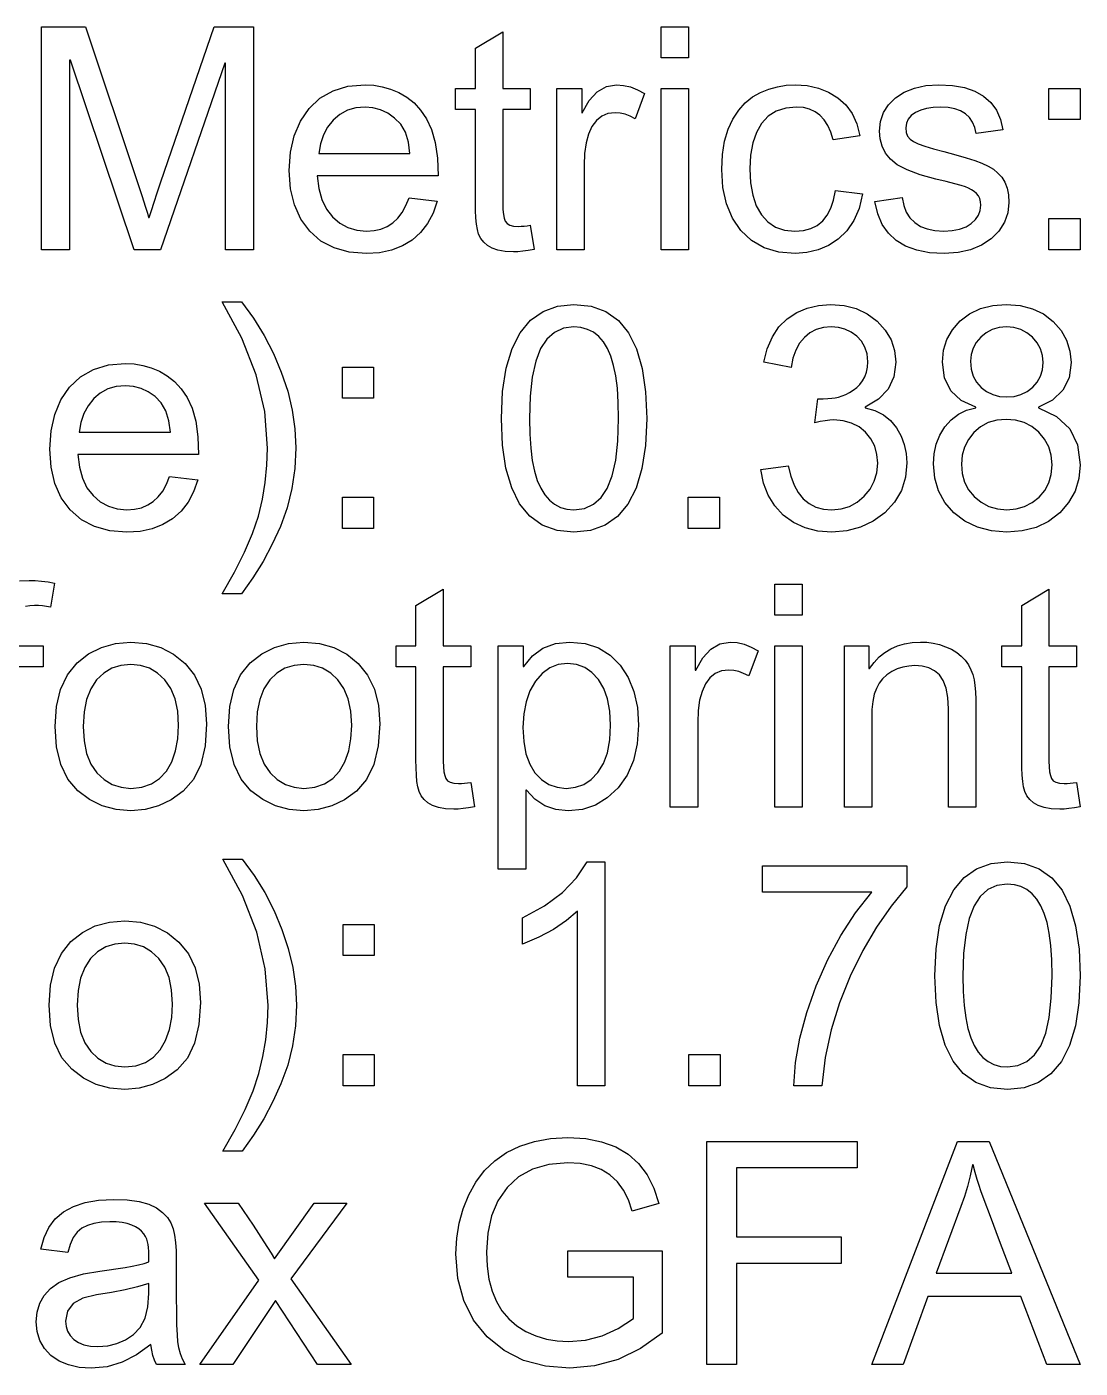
# Model space of a CAD drawing. Header units: metres. Extents: x -522 to 329, y -382 to 480.
# Drawn here: x -9.45 to 0, y -12.03 to 0 of the extents above; entities that cross this region are included whole.
import ezdxf

# ---------------------------------------------------------------- set-up
doc = ezdxf.new("R2010")
doc.units = ezdxf.units.M
doc.layers.add('METRICS', color=7, linetype='Continuous')

msp = doc.modelspace()

# ---------------------------------------------------------------- linework, layer by layer
at = {"layer": 'METRICS'}
for points in [[(-7.419, -2), (-7.67, -2), (-7.67, -0.326), (-7.675, -0.326), (-8.251, -2), (-8.488, -2), (-9.061, -0.299), (-9.07, -0.299), (-9.07, -2), (-9.321, -2), (-9.321, 0), (-8.925, 0), (-8.452, -1.416), (-8.416, -1.523), (-8.389, -1.608), (-8.37, -1.671), (-8.36, -1.712), (-8.355, -1.712), (-8.334, -1.649), (-8.31, -1.574), (-8.281, -1.488), (-8.248, -1.392), (-7.771, 0), (-7.419, 0), (-7.419, -2)], [(-3.513, -0.278), (-3.759, -0.278), (-3.759, 0), (-3.513, 0), (-3.513, -0.278)], [(-4.9, -1.997), (-4.953, -2.007), (-5.001, -2.014), (-5.045, -2.018), (-5.085, -2.019), (-5.16, -2.016), (-5.224, -2.005), (-5.277, -1.987), (-5.319, -1.962), (-5.352, -1.932), (-5.379, -1.898), (-5.398, -1.86), (-5.409, -1.819), (-5.416, -1.771), (-5.422, -1.714), (-5.425, -1.649), (-5.426, -1.576), (-5.426, -0.742), (-5.604, -0.742), (-5.604, -0.553), (-5.426, -0.553), (-5.426, -0.192), (-5.18, -0.044), (-5.18, -0.553), (-4.935, -0.553), (-4.935, -0.742), (-5.18, -0.742), (-5.18, -1.589), (-5.179, -1.64), (-5.174, -1.683), (-5.167, -1.717), (-5.158, -1.744), (-5.142, -1.764), (-5.118, -1.778), (-5.085, -1.787), (-5.044, -1.79), (-5.017, -1.789), (-4.99, -1.787), (-4.962, -1.784), (-4.935, -1.779), (-4.9, -1.997)], [(-5.761, -1.338), (-6.846, -1.338), (-6.832, -1.451), (-6.804, -1.55), (-6.763, -1.635), (-6.709, -1.705), (-6.644, -1.761), (-6.571, -1.8), (-6.491, -1.824), (-6.404, -1.832), (-6.336, -1.828), (-6.275, -1.814), (-6.218, -1.79), (-6.168, -1.758), (-6.123, -1.716), (-6.084, -1.665), (-6.05, -1.604), (-6.022, -1.533), (-5.769, -1.565), (-5.807, -1.671), (-5.856, -1.765), (-5.919, -1.845), (-5.995, -1.913), (-6.082, -1.966), (-6.179, -2.004), (-6.286, -2.027), (-6.404, -2.034), (-6.558, -2.022), (-6.694, -1.984), (-6.813, -1.922), (-6.913, -1.834), (-6.994, -1.725), (-7.051, -1.598), (-7.085, -1.452), (-7.097, -1.288), (-7.086, -1.125), (-7.052, -0.978), (-6.997, -0.847), (-6.919, -0.733), (-6.821, -0.639), (-6.704, -0.573), (-6.57, -0.533), (-6.417, -0.52), (-6.339, -0.524), (-6.262, -0.537), (-6.187, -0.559), (-6.113, -0.589), (-6.042, -0.63), (-5.977, -0.683), (-5.918, -0.749), (-5.864, -0.826), (-5.819, -0.921), (-5.787, -1.038), (-5.768, -1.177), (-5.761, -1.338)], [(-3.909, -0.598), (-3.993, -0.824), (-4.039, -0.801), (-4.084, -0.784), (-4.128, -0.774), (-4.172, -0.771), (-4.237, -0.779), (-4.293, -0.802), (-4.341, -0.84), (-4.381, -0.894), (-4.412, -0.962), (-4.434, -1.042), (-4.447, -1.135), (-4.452, -1.24), (-4.452, -2), (-4.697, -2), (-4.697, -0.553), (-4.473, -0.553), (-4.473, -0.771), (-4.468, -0.771), (-4.405, -0.661), (-4.333, -0.583), (-4.251, -0.535), (-4.161, -0.52), (-4.098, -0.525), (-4.035, -0.539), (-3.972, -0.564), (-3.909, -0.598)], [(-3.513, -2), (-3.759, -2), (-3.759, -0.553), (-3.513, -0.553), (-3.513, -2)], [(-1.952, -1.499), (-1.984, -1.629), (-2.031, -1.739), (-2.093, -1.831), (-2.171, -1.905), (-2.259, -1.962), (-2.352, -2.002), (-2.452, -2.026), (-2.557, -2.034), (-2.705, -2.021), (-2.836, -1.982), (-2.949, -1.918), (-3.044, -1.827), (-3.119, -1.716), (-3.173, -1.587), (-3.205, -1.442), (-3.216, -1.28), (-3.209, -1.146), (-3.191, -1.025), (-3.16, -0.919), (-3.117, -0.827), (-3.064, -0.749), (-3.005, -0.683), (-2.94, -0.629), (-2.869, -0.589), (-2.794, -0.559), (-2.717, -0.537), (-2.638, -0.524), (-2.557, -0.52), (-2.449, -0.527), (-2.349, -0.549), (-2.257, -0.585), (-2.174, -0.636), (-2.102, -0.701), (-2.046, -0.779), (-2.004, -0.871), (-1.978, -0.977), (-2.216, -1.014), (-2.237, -0.945), (-2.264, -0.886), (-2.297, -0.835), (-2.335, -0.794), (-2.379, -0.762), (-2.429, -0.739), (-2.484, -0.725), (-2.546, -0.72), (-2.642, -0.729), (-2.727, -0.757), (-2.799, -0.802), (-2.858, -0.866), (-2.905, -0.947), (-2.938, -1.041), (-2.958, -1.15), (-2.965, -1.274), (-2.958, -1.4), (-2.938, -1.511), (-2.906, -1.607), (-2.86, -1.687), (-2.802, -1.75), (-2.733, -1.796), (-2.652, -1.823), (-2.559, -1.832), (-2.484, -1.827), (-2.418, -1.81), (-2.36, -1.781), (-2.31, -1.741), (-2.269, -1.69), (-2.237, -1.628), (-2.212, -1.554), (-2.196, -1.469), (-1.952, -1.499)], [(-0.933, -0.958), (-0.945, -0.902), (-0.965, -0.854), (-0.993, -0.813), (-1.029, -0.78), (-1.073, -0.754), (-1.125, -0.735), (-1.184, -0.724), (-1.251, -0.72), (-1.318, -0.723), (-1.378, -0.732), (-1.431, -0.747), (-1.478, -0.768), (-1.516, -0.795), (-1.543, -0.827), (-1.559, -0.864), (-1.565, -0.907), (-1.56, -0.947), (-1.548, -0.981), (-1.526, -1.009), (-1.496, -1.03), (-1.453, -1.049), (-1.393, -1.071), (-1.317, -1.094), (-1.224, -1.12), (-1.116, -1.149), (-1.023, -1.175), (-0.945, -1.2), (-0.881, -1.224), (-0.827, -1.249), (-0.779, -1.278), (-0.738, -1.312), (-0.703, -1.35), (-0.676, -1.394), (-0.656, -1.447), (-0.644, -1.507), (-0.64, -1.576), (-0.65, -1.669), (-0.679, -1.754), (-0.729, -1.832), (-0.798, -1.902), (-0.884, -1.96), (-0.983, -2.001), (-1.095, -2.026), (-1.221, -2.034), (-1.351, -2.027), (-1.466, -2.005), (-1.566, -1.968), (-1.651, -1.917), (-1.721, -1.852), (-1.776, -1.772), (-1.817, -1.677), (-1.842, -1.568), (-1.598, -1.531), (-1.583, -1.602), (-1.56, -1.663), (-1.527, -1.715), (-1.485, -1.757), (-1.434, -1.79), (-1.373, -1.813), (-1.303, -1.828), (-1.224, -1.832), (-1.148, -1.828), (-1.082, -1.815), (-1.024, -1.794), (-0.977, -1.765), (-0.939, -1.729), (-0.912, -1.69), (-0.896, -1.647), (-0.891, -1.6), (-0.893, -1.569), (-0.901, -1.541), (-0.913, -1.517), (-0.93, -1.495), (-0.951, -1.477), (-0.975, -1.461), (-1.001, -1.447), (-1.029, -1.436), (-1.068, -1.424), (-1.126, -1.408), (-1.202, -1.389), (-1.296, -1.366), (-1.437, -1.327), (-1.552, -1.284), (-1.641, -1.237), (-1.703, -1.187), (-1.747, -1.132), (-1.777, -1.072), (-1.796, -1.006), (-1.802, -0.936), (-1.793, -0.849), (-1.766, -0.77), (-1.721, -0.7), (-1.658, -0.637), (-1.579, -0.586), (-1.488, -0.549), (-1.385, -0.527), (-1.269, -0.52), (-1.146, -0.526), (-1.038, -0.545), (-0.945, -0.577), (-0.866, -0.621), (-0.801, -0.679), (-0.751, -0.748), (-0.715, -0.83), (-0.693, -0.925), (-0.933, -0.958)], [(0, -0.832), (-0.28, -0.832), (-0.28, -0.553), (0, -0.553), (0, -0.832)], [(-6.014, -1.136), (-6.028, -1.034), (-6.055, -0.946), (-6.096, -0.874), (-6.151, -0.818), (-6.213, -0.775), (-6.278, -0.745), (-6.347, -0.726), (-6.417, -0.72), (-6.5, -0.728), (-6.575, -0.749), (-6.643, -0.786), (-6.703, -0.836), (-6.753, -0.899), (-6.791, -0.969), (-6.817, -1.049), (-6.832, -1.136), (-6.014, -1.136)], [(0, -2), (-0.28, -2), (-0.28, -1.72), (0, -1.72), (0, -2)], [(-7.524, -2.466), (-7.417, -2.614), (-7.322, -2.768), (-7.239, -2.93), (-7.168, -3.098), (-7.111, -3.268), (-7.071, -3.439), (-7.046, -3.608), (-7.038, -3.777), (-7.047, -3.963), (-7.073, -4.143), (-7.116, -4.316), (-7.176, -4.482), (-7.249, -4.642), (-7.332, -4.796), (-7.423, -4.944), (-7.524, -5.087), (-7.7, -5.087), (-7.588, -4.894), (-7.497, -4.713), (-7.426, -4.545), (-7.374, -4.389), (-7.338, -4.238), (-7.313, -4.087), (-7.297, -3.934), (-7.292, -3.78), (-7.317, -3.45), (-7.394, -3.121), (-7.521, -2.793), (-7.7, -2.466), (-7.524, -2.466)], [(-4.542, -2.49), (-4.389, -2.506), (-4.256, -2.554), (-4.144, -2.634), (-4.053, -2.746), (-3.981, -2.89), (-3.93, -3.066), (-3.9, -3.274), (-3.889, -3.514), (-3.9, -3.756), (-3.932, -3.964), (-3.984, -4.14), (-4.058, -4.282), (-4.151, -4.393), (-4.263, -4.471), (-4.393, -4.518), (-4.542, -4.534), (-4.694, -4.518), (-4.826, -4.47), (-4.938, -4.391), (-5.03, -4.279), (-5.101, -4.135), (-5.152, -3.96), (-5.182, -3.753), (-5.192, -3.514), (-5.182, -3.272), (-5.15, -3.063), (-5.098, -2.887), (-5.024, -2.744), (-4.931, -2.633), (-4.819, -2.554), (-4.689, -2.506), (-4.542, -2.49)], [(-1.929, -3.418), (-1.842, -3.443), (-1.766, -3.481), (-1.702, -3.532), (-1.649, -3.598), (-1.607, -3.671), (-1.578, -3.748), (-1.56, -3.828), (-1.554, -3.911), (-1.566, -4.041), (-1.604, -4.159), (-1.666, -4.265), (-1.752, -4.359), (-1.857, -4.435), (-1.97, -4.49), (-2.094, -4.523), (-2.228, -4.534), (-2.354, -4.524), (-2.469, -4.496), (-2.573, -4.447), (-2.664, -4.38), (-2.741, -4.297), (-2.8, -4.201), (-2.842, -4.093), (-2.865, -3.972), (-2.619, -3.938), (-2.597, -4.031), (-2.567, -4.111), (-2.53, -4.179), (-2.485, -4.234), (-2.432, -4.277), (-2.372, -4.308), (-2.304, -4.326), (-2.228, -4.332), (-2.145, -4.325), (-2.069, -4.302), (-2, -4.264), (-1.937, -4.211), (-1.884, -4.148), (-1.847, -4.077), (-1.825, -4), (-1.817, -3.916), (-1.824, -3.836), (-1.844, -3.763), (-1.878, -3.697), (-1.926, -3.638), (-1.984, -3.589), (-2.051, -3.555), (-2.126, -3.534), (-2.209, -3.527), (-2.246, -3.529), (-2.288, -3.534), (-2.333, -3.542), (-2.382, -3.553), (-2.353, -3.338), (-2.307, -3.337), (-2.265, -3.335), (-2.229, -3.332), (-2.198, -3.328), (-2.168, -3.322), (-2.137, -3.312), (-2.104, -3.298), (-2.07, -3.282), (-2.036, -3.261), (-2.005, -3.237), (-1.977, -3.208), (-1.952, -3.176), (-1.932, -3.139), (-1.917, -3.099), (-1.909, -3.054), (-1.906, -3.005), (-1.912, -2.935), (-1.931, -2.873), (-1.962, -2.819), (-2.005, -2.774), (-2.056, -2.738), (-2.111, -2.713), (-2.17, -2.697), (-2.233, -2.692), (-2.304, -2.698), (-2.368, -2.716), (-2.425, -2.745), (-2.475, -2.786), (-2.518, -2.839), (-2.552, -2.901), (-2.577, -2.973), (-2.593, -3.055), (-2.839, -3.01), (-2.808, -2.888), (-2.762, -2.782), (-2.703, -2.693), (-2.628, -2.62), (-2.543, -2.563), (-2.449, -2.523), (-2.348, -2.499), (-2.239, -2.49), (-2.119, -2.5), (-2.01, -2.528), (-1.911, -2.575), (-1.822, -2.641), (-1.749, -2.721), (-1.697, -2.809), (-1.665, -2.905), (-1.655, -3.01), (-1.672, -3.14), (-1.723, -3.251), (-1.809, -3.341), (-1.929, -3.413), (-1.929, -3.418)], [(-0.375, -3.418), (-0.211, -3.495), (-0.094, -3.606), (-0.023, -3.751), (0, -3.93), (-0.012, -4.053), (-0.046, -4.166), (-0.104, -4.269), (-0.184, -4.361), (-0.283, -4.437), (-0.395, -4.491), (-0.52, -4.523), (-0.658, -4.534), (-0.797, -4.523), (-0.922, -4.49), (-1.034, -4.436), (-1.133, -4.359), (-1.213, -4.267), (-1.271, -4.163), (-1.305, -4.048), (-1.317, -3.922), (-1.31, -3.83), (-1.291, -3.744), (-1.259, -3.664), (-1.214, -3.59), (-1.158, -3.526), (-1.093, -3.476), (-1.019, -3.44), (-0.936, -3.418), (-0.936, -3.413), (-1.067, -3.353), (-1.161, -3.265), (-1.217, -3.15), (-1.236, -3.008), (-1.226, -2.902), (-1.196, -2.805), (-1.147, -2.717), (-1.078, -2.638), (-0.992, -2.574), (-0.895, -2.527), (-0.785, -2.5), (-0.663, -2.49), (-0.539, -2.5), (-0.428, -2.529), (-0.329, -2.576), (-0.242, -2.643), (-0.172, -2.724), (-0.122, -2.812), (-0.092, -2.909), (-0.082, -3.013), (-0.1, -3.148), (-0.155, -3.26), (-0.247, -3.348), (-0.375, -3.413), (-0.375, -3.418)], [(-4.542, -4.332), (-4.449, -4.32), (-4.368, -4.284), (-4.299, -4.224), (-4.243, -4.141), (-4.199, -4.029), (-4.167, -3.888), (-4.148, -3.716), (-4.142, -3.514), (-4.145, -3.37), (-4.153, -3.243), (-4.167, -3.132), (-4.186, -3.037), (-4.211, -2.955), (-4.242, -2.885), (-4.278, -2.826), (-4.32, -2.778), (-4.367, -2.74), (-4.421, -2.714), (-4.48, -2.698), (-4.544, -2.692), (-4.637, -2.705), (-4.718, -2.741), (-4.786, -2.802), (-4.842, -2.887), (-4.885, -3), (-4.916, -3.142), (-4.935, -3.313), (-4.941, -3.514), (-4.939, -3.655), (-4.93, -3.781), (-4.916, -3.892), (-4.896, -3.987), (-4.871, -4.069), (-4.84, -4.139), (-4.804, -4.199), (-4.763, -4.247), (-4.716, -4.284), (-4.663, -4.311), (-4.605, -4.327), (-4.542, -4.332)], [(-0.658, -3.321), (-0.591, -3.316), (-0.531, -3.299), (-0.476, -3.272), (-0.426, -3.233), (-0.385, -3.187), (-0.356, -3.134), (-0.339, -3.076), (-0.333, -3.013), (-0.339, -2.948), (-0.357, -2.888), (-0.386, -2.834), (-0.428, -2.785), (-0.478, -2.745), (-0.533, -2.716), (-0.594, -2.698), (-0.66, -2.692), (-0.727, -2.698), (-0.789, -2.715), (-0.843, -2.744), (-0.892, -2.784), (-0.932, -2.832), (-0.961, -2.883), (-0.978, -2.939), (-0.984, -2.999), (-0.978, -3.07), (-0.96, -3.133), (-0.931, -3.187), (-0.889, -3.235), (-0.84, -3.273), (-0.784, -3.3), (-0.724, -3.316), (-0.658, -3.321)], [(-7.91, -3.838), (-8.995, -3.838), (-8.98, -3.951), (-8.953, -4.05), (-8.912, -4.135), (-8.857, -4.205), (-8.793, -4.261), (-8.72, -4.3), (-8.64, -4.324), (-8.553, -4.332), (-8.485, -4.328), (-8.423, -4.314), (-8.367, -4.29), (-8.317, -4.258), (-8.272, -4.216), (-8.232, -4.165), (-8.199, -4.104), (-8.171, -4.033), (-7.918, -4.065), (-7.955, -4.171), (-8.005, -4.265), (-8.068, -4.345), (-8.143, -4.413), (-8.23, -4.466), (-8.327, -4.504), (-8.435, -4.527), (-8.553, -4.534), (-8.707, -4.522), (-8.843, -4.484), (-8.961, -4.422), (-9.062, -4.334), (-9.142, -4.225), (-9.2, -4.098), (-9.234, -3.952), (-9.246, -3.788), (-9.234, -3.625), (-9.201, -3.478), (-9.145, -3.347), (-9.068, -3.233), (-8.969, -3.139), (-8.853, -3.073), (-8.719, -3.033), (-8.566, -3.02), (-8.488, -3.024), (-8.411, -3.037), (-8.335, -3.059), (-8.261, -3.089), (-8.191, -3.13), (-8.126, -3.183), (-8.066, -3.249), (-8.012, -3.326), (-7.968, -3.421), (-7.936, -3.538), (-7.916, -3.677), (-7.91, -3.838)], [(-6.34, -3.332), (-6.619, -3.332), (-6.619, -3.053), (-6.34, -3.053), (-6.34, -3.332)], [(-8.162, -3.636), (-8.177, -3.534), (-8.204, -3.446), (-8.245, -3.374), (-8.299, -3.318), (-8.362, -3.275), (-8.427, -3.245), (-8.495, -3.226), (-8.566, -3.22), (-8.649, -3.228), (-8.724, -3.249), (-8.792, -3.286), (-8.851, -3.336), (-8.901, -3.399), (-8.94, -3.469), (-8.966, -3.549), (-8.981, -3.636), (-8.162, -3.636)], [(-0.658, -4.332), (-0.575, -4.325), (-0.499, -4.304), (-0.43, -4.269), (-0.368, -4.22), (-0.318, -4.16), (-0.281, -4.092), (-0.26, -4.015), (-0.252, -3.93), (-0.26, -3.844), (-0.282, -3.767), (-0.32, -3.698), (-0.372, -3.636), (-0.435, -3.586), (-0.504, -3.55), (-0.58, -3.529), (-0.663, -3.522), (-0.748, -3.529), (-0.825, -3.551), (-0.894, -3.588), (-0.954, -3.64), (-1.003, -3.702), (-1.038, -3.77), (-1.058, -3.844), (-1.065, -3.924), (-1.058, -4.007), (-1.037, -4.084), (-1.001, -4.153), (-0.95, -4.215), (-0.889, -4.266), (-0.819, -4.303), (-0.742, -4.325), (-0.658, -4.332)], [(-6.34, -4.5), (-6.619, -4.5), (-6.619, -4.22), (-6.34, -4.22), (-6.34, -4.5)], [(-3.236, -4.5), (-3.516, -4.5), (-3.516, -4.22), (-3.236, -4.22), (-3.236, -4.5)], [(-9.517, -4.97), (-9.431, -4.966), (-9.376, -4.967), (-9.319, -4.972), (-9.261, -4.98), (-9.202, -4.99)], [(-9.202, -4.99), (-9.239, -5.206), (-9.275, -5.2), (-9.312, -5.196), (-9.348, -5.193), (-9.383, -5.192), (-9.426, -5.195), (-9.464, -5.202)], [(-5.435, -6.997), (-5.488, -7.007), (-5.536, -7.014), (-5.58, -7.018), (-5.619, -7.019), (-5.694, -7.016), (-5.759, -7.005), (-5.812, -6.987), (-5.854, -6.962), (-5.887, -6.932), (-5.913, -6.898), (-5.932, -6.86), (-5.944, -6.819), (-5.951, -6.771), (-5.956, -6.714), (-5.959, -6.649), (-5.96, -6.576), (-5.96, -5.742), (-6.139, -5.742), (-6.139, -5.553), (-5.96, -5.553), (-5.96, -5.192), (-5.715, -5.044), (-5.715, -5.553), (-5.469, -5.553), (-5.469, -5.742), (-5.715, -5.742), (-5.715, -6.589), (-5.713, -6.64), (-5.709, -6.683), (-5.702, -6.717), (-5.692, -6.744), (-5.677, -6.764), (-5.653, -6.778), (-5.62, -6.787), (-5.578, -6.79), (-5.552, -6.789), (-5.525, -6.787), (-5.497, -6.784), (-5.469, -6.779), (-5.435, -6.997)], [(-2.494, -5.278), (-2.739, -5.278), (-2.739, -5), (-2.494, -5), (-2.494, -5.278)], [(0, -6.997), (-0.052, -7.007), (-0.101, -7.014), (-0.145, -7.018), (-0.184, -7.019), (-0.259, -7.016), (-0.323, -7.005), (-0.377, -6.987), (-0.419, -6.962), (-0.452, -6.932), (-0.478, -6.898), (-0.497, -6.86), (-0.509, -6.819), (-0.516, -6.771), (-0.521, -6.714), (-0.524, -6.649), (-0.525, -6.576), (-0.525, -5.742), (-0.704, -5.742), (-0.704, -5.553), (-0.525, -5.553), (-0.525, -5.192), (-0.28, -5.044), (-0.28, -5.553), (-0.034, -5.553), (-0.034, -5.742), (-0.28, -5.742), (-0.28, -6.589), (-0.278, -6.64), (-0.274, -6.683), (-0.267, -6.717), (-0.257, -6.744), (-0.242, -6.764), (-0.217, -6.778), (-0.185, -6.787), (-0.143, -6.79), (-0.116, -6.789), (-0.089, -6.787), (-0.062, -6.784), (-0.034, -6.779), (0, -6.997)], [(-8.518, -5.52), (-8.378, -5.532), (-8.25, -5.568), (-8.135, -5.627), (-8.032, -5.711), (-7.948, -5.816), (-7.887, -5.942), (-7.851, -6.088), (-7.839, -6.254), (-7.852, -6.452), (-7.891, -6.618), (-7.956, -6.753), (-8.048, -6.857), (-8.155, -6.935), (-8.27, -6.99), (-8.391, -7.023), (-8.518, -7.034), (-8.651, -7.023), (-8.775, -6.989), (-8.889, -6.932), (-8.995, -6.853), (-9.083, -6.749), (-9.146, -6.618), (-9.184, -6.461), (-9.196, -6.277), (-9.184, -6.098), (-9.148, -5.944), (-9.087, -5.813), (-9.001, -5.707), (-8.898, -5.625), (-8.783, -5.567), (-8.657, -5.532), (-8.518, -5.52)], [(-6.965, -5.52), (-6.824, -5.532), (-6.696, -5.568), (-6.581, -5.627), (-6.478, -5.711), (-6.394, -5.816), (-6.333, -5.942), (-6.297, -6.088), (-6.285, -6.254), (-6.298, -6.452), (-6.337, -6.618), (-6.403, -6.753), (-6.494, -6.857), (-6.602, -6.935), (-6.716, -6.99), (-6.837, -7.023), (-6.965, -7.034), (-7.097, -7.023), (-7.221, -6.989), (-7.335, -6.932), (-7.441, -6.853), (-7.529, -6.749), (-7.592, -6.618), (-7.63, -6.461), (-7.643, -6.277), (-7.63, -6.098), (-7.594, -5.944), (-7.533, -5.813), (-7.447, -5.707), (-7.344, -5.625), (-7.229, -5.567), (-7.103, -5.532), (-6.965, -5.52)], [(-4.992, -5.739), (-4.914, -5.643), (-4.82, -5.575), (-4.708, -5.534), (-4.578, -5.52), (-4.443, -5.533), (-4.323, -5.571), (-4.218, -5.636), (-4.128, -5.726), (-4.056, -5.838), (-4.004, -5.964), (-3.973, -6.107), (-3.963, -6.265), (-3.975, -6.432), (-4.009, -6.582), (-4.066, -6.713), (-4.146, -6.826), (-4.243, -6.917), (-4.35, -6.982), (-4.467, -7.021), (-4.595, -7.034), (-4.706, -7.023), (-4.805, -6.988), (-4.893, -6.93), (-4.969, -6.849), (-4.975, -6.849), (-4.975, -7.557), (-5.221, -7.557), (-5.221, -5.553), (-4.997, -5.553), (-4.997, -5.739), (-4.992, -5.739)], [(-2.889, -5.598), (-2.974, -5.824), (-3.02, -5.801), (-3.064, -5.784), (-3.109, -5.774), (-3.153, -5.771), (-3.218, -5.779), (-3.274, -5.802), (-3.322, -5.84), (-3.362, -5.894), (-3.393, -5.962), (-3.415, -6.042), (-3.428, -6.135), (-3.432, -6.24), (-3.432, -7), (-3.678, -7), (-3.678, -5.553), (-3.454, -5.553), (-3.454, -5.771), (-3.449, -5.771), (-3.386, -5.661), (-3.313, -5.583), (-3.232, -5.535), (-3.142, -5.52), (-3.079, -5.525), (-3.016, -5.539), (-2.953, -5.564), (-2.889, -5.598)], [(-0.936, -7), (-1.183, -7), (-1.183, -6.12), (-1.188, -6.018), (-1.203, -5.932), (-1.228, -5.865), (-1.263, -5.814), (-1.306, -5.778), (-1.358, -5.752), (-1.417, -5.736), (-1.484, -5.731), (-1.538, -5.735), (-1.591, -5.745), (-1.641, -5.761), (-1.691, -5.784), (-1.736, -5.814), (-1.774, -5.849), (-1.805, -5.889), (-1.829, -5.935), (-1.847, -5.988), (-1.86, -6.052), (-1.868, -6.125), (-1.87, -6.209), (-1.87, -7), (-2.116, -7), (-2.116, -5.553), (-1.895, -5.553), (-1.895, -5.757), (-1.889, -5.757), (-1.848, -5.702), (-1.803, -5.653), (-1.753, -5.613), (-1.698, -5.579), (-1.639, -5.553), (-1.575, -5.535), (-1.507, -5.523), (-1.434, -5.52), (-1.377, -5.522), (-1.32, -5.53), (-1.263, -5.543), (-1.207, -5.561), (-1.154, -5.584), (-1.108, -5.612), (-1.067, -5.645), (-1.032, -5.683), (-1.003, -5.725), (-0.98, -5.768), (-0.963, -5.812), (-0.952, -5.858), (-0.945, -5.909), (-0.94, -5.967), (-0.937, -6.034), (-0.936, -6.109), (-0.936, -7)], [(-9.585, -5.553), (-9.306, -5.553), (-9.306, -5.742), (-9.585, -5.742)], [(-2.494, -7), (-2.739, -7), (-2.739, -5.553), (-2.494, -5.553), (-2.494, -7)], [(-8.518, -6.832), (-8.42, -6.822), (-8.334, -6.793), (-8.26, -6.745), (-8.199, -6.677), (-8.151, -6.593), (-8.117, -6.497), (-8.097, -6.388), (-8.09, -6.267), (-8.098, -6.14), (-8.121, -6.029), (-8.159, -5.935), (-8.214, -5.858), (-8.279, -5.798), (-8.351, -5.755), (-8.431, -5.729), (-8.518, -5.72), (-8.608, -5.729), (-8.689, -5.755), (-8.761, -5.799), (-8.825, -5.86), (-8.878, -5.939), (-8.915, -6.034), (-8.938, -6.147), (-8.945, -6.277), (-8.938, -6.406), (-8.915, -6.519), (-8.877, -6.614), (-8.823, -6.692), (-8.758, -6.754), (-8.686, -6.797), (-8.606, -6.823), (-8.518, -6.832)], [(-6.965, -6.832), (-6.866, -6.822), (-6.78, -6.793), (-6.706, -6.745), (-6.645, -6.677), (-6.598, -6.593), (-6.563, -6.497), (-6.543, -6.388), (-6.536, -6.267), (-6.544, -6.14), (-6.567, -6.029), (-6.606, -5.935), (-6.66, -5.858), (-6.725, -5.798), (-6.798, -5.755), (-6.877, -5.729), (-6.965, -5.72), (-7.054, -5.729), (-7.135, -5.755), (-7.207, -5.799), (-7.271, -5.86), (-7.324, -5.939), (-7.362, -6.034), (-7.384, -6.147), (-7.392, -6.277), (-7.384, -6.406), (-7.361, -6.519), (-7.323, -6.614), (-7.269, -6.692), (-7.205, -6.754), (-7.132, -6.797), (-7.052, -6.823), (-6.965, -6.832)], [(-4.611, -6.832), (-4.529, -6.823), (-4.454, -6.797), (-4.387, -6.752), (-4.327, -6.69), (-4.277, -6.61), (-4.242, -6.512), (-4.221, -6.397), (-4.214, -6.265), (-4.221, -6.139), (-4.241, -6.029), (-4.275, -5.935), (-4.323, -5.855), (-4.381, -5.793), (-4.446, -5.748), (-4.519, -5.721), (-4.6, -5.712), (-4.684, -5.722), (-4.759, -5.752), (-4.827, -5.802), (-4.887, -5.872), (-4.937, -5.957), (-4.972, -6.055), (-4.993, -6.164), (-5, -6.285), (-4.993, -6.411), (-4.973, -6.521), (-4.939, -6.615), (-4.892, -6.693), (-4.834, -6.754), (-4.768, -6.797), (-4.694, -6.823), (-4.611, -6.832)], [(-7.518, -7.466), (-7.411, -7.614), (-7.316, -7.768), (-7.233, -7.93), (-7.162, -8.098), (-7.106, -8.268), (-7.065, -8.439), (-7.041, -8.608), (-7.033, -8.777), (-7.041, -8.963), (-7.067, -9.143), (-7.11, -9.316), (-7.171, -9.482), (-7.244, -9.642), (-7.326, -9.796), (-7.418, -9.944), (-7.518, -10.087), (-7.694, -10.087), (-7.583, -9.894), (-7.492, -9.713), (-7.42, -9.545), (-7.369, -9.389), (-7.333, -9.238), (-7.307, -9.087), (-7.292, -8.934), (-7.286, -8.78), (-7.312, -8.45), (-7.388, -8.121), (-7.516, -7.793), (-7.694, -7.466), (-7.518, -7.466)], [(-4.265, -9.5), (-4.51, -9.5), (-4.51, -7.935), (-4.61, -8.019), (-4.725, -8.097), (-4.856, -8.167), (-5.003, -8.231), (-5.003, -7.994), (-4.807, -7.886), (-4.646, -7.766), (-4.518, -7.634), (-4.424, -7.49), (-4.265, -7.49), (-4.265, -9.5)], [(-1.554, -7.717), (-1.696, -7.888), (-1.829, -8.078), (-1.951, -8.288), (-2.064, -8.516), (-2.161, -8.756), (-2.235, -9), (-2.288, -9.248), (-2.318, -9.5), (-2.569, -9.5), (-2.553, -9.291), (-2.514, -9.072), (-2.452, -8.843), (-2.368, -8.604), (-2.265, -8.369), (-2.148, -8.151), (-2.016, -7.949), (-1.87, -7.765), (-2.849, -7.765), (-2.849, -7.527), (-1.554, -7.527), (-1.554, -7.717)], [(-0.652, -7.49), (-0.499, -7.506), (-0.367, -7.554), (-0.255, -7.634), (-0.163, -7.746), (-0.092, -7.89), (-0.041, -8.066), (-0.01, -8.274), (0, -8.514), (-0.011, -8.756), (-0.042, -8.964), (-0.095, -9.14), (-0.168, -9.282), (-0.262, -9.393), (-0.374, -9.471), (-0.504, -9.518), (-0.652, -9.534), (-0.805, -9.518), (-0.937, -9.47), (-1.049, -9.391), (-1.14, -9.279), (-1.211, -9.135), (-1.262, -8.96), (-1.293, -8.753), (-1.303, -8.514), (-1.292, -8.272), (-1.261, -8.063), (-1.208, -7.887), (-1.134, -7.744), (-1.041, -7.633), (-0.93, -7.554), (-0.8, -7.506), (-0.652, -7.49)], [(-0.652, -9.332), (-0.559, -9.32), (-0.479, -9.284), (-0.41, -9.224), (-0.353, -9.141), (-0.309, -9.029), (-0.278, -8.888), (-0.259, -8.716), (-0.252, -8.514), (-0.255, -8.37), (-0.263, -8.243), (-0.277, -8.132), (-0.297, -8.037), (-0.322, -7.955), (-0.352, -7.885), (-0.389, -7.826), (-0.43, -7.778), (-0.478, -7.74), (-0.531, -7.714), (-0.59, -7.698), (-0.655, -7.692), (-0.748, -7.705), (-0.828, -7.741), (-0.896, -7.802), (-0.952, -7.887), (-0.996, -8), (-1.027, -8.142), (-1.046, -8.313), (-1.052, -8.514), (-1.049, -8.655), (-1.041, -8.781), (-1.027, -8.892), (-1.007, -8.987), (-0.982, -9.069), (-0.951, -9.139), (-0.915, -9.199), (-0.873, -9.247), (-0.826, -9.284), (-0.774, -9.311), (-0.716, -9.327), (-0.652, -9.332)], [(-8.573, -8.02), (-8.433, -8.032), (-8.305, -8.068), (-8.189, -8.127), (-8.087, -8.211), (-8.002, -8.316), (-7.942, -8.442), (-7.906, -8.588), (-7.894, -8.754), (-7.907, -8.952), (-7.946, -9.118), (-8.011, -9.253), (-8.102, -9.357), (-8.21, -9.435), (-8.324, -9.49), (-8.445, -9.523), (-8.573, -9.534), (-8.706, -9.523), (-8.829, -9.489), (-8.944, -9.432), (-9.049, -9.353), (-9.137, -9.249), (-9.201, -9.118), (-9.238, -8.961), (-9.251, -8.777), (-9.239, -8.598), (-9.202, -8.444), (-9.141, -8.313), (-9.056, -8.207), (-8.953, -8.125), (-8.838, -8.067), (-8.711, -8.032), (-8.573, -8.02)], [(-6.334, -8.332), (-6.614, -8.332), (-6.614, -8.053), (-6.334, -8.053), (-6.334, -8.332)], [(-8.573, -9.332), (-8.474, -9.322), (-8.388, -9.293), (-8.315, -9.245), (-8.254, -9.177), (-8.206, -9.093), (-8.172, -8.997), (-8.151, -8.888), (-8.145, -8.767), (-8.152, -8.64), (-8.175, -8.529), (-8.214, -8.435), (-8.268, -8.358), (-8.333, -8.298), (-8.406, -8.255), (-8.486, -8.229), (-8.573, -8.22), (-8.662, -8.229), (-8.743, -8.255), (-8.816, -8.299), (-8.88, -8.36), (-8.932, -8.439), (-8.97, -8.534), (-8.992, -8.647), (-9, -8.777), (-8.992, -8.906), (-8.969, -9.019), (-8.931, -9.114), (-8.878, -9.192), (-8.813, -9.254), (-8.741, -9.297), (-8.661, -9.323), (-8.573, -9.332)], [(-6.334, -9.5), (-6.614, -9.5), (-6.614, -9.22), (-6.334, -9.22), (-6.334, -9.5)], [(-3.231, -9.5), (-3.51, -9.5), (-3.51, -9.22), (-3.231, -9.22), (-3.231, -9.5)], [(-3.752, -11.72), (-3.945, -11.858), (-4.147, -11.956), (-4.358, -12.014), (-4.578, -12.034), (-4.797, -12.017), (-4.994, -11.964), (-5.168, -11.876), (-5.32, -11.754), (-5.443, -11.602), (-5.531, -11.427), (-5.584, -11.229), (-5.602, -11.008), (-5.594, -10.869), (-5.573, -10.734), (-5.537, -10.604), (-5.486, -10.48), (-5.422, -10.364), (-5.344, -10.262), (-5.252, -10.174), (-5.147, -10.1), (-5.028, -10.041), (-4.897, -9.999), (-4.754, -9.974), (-4.598, -9.966), (-4.437, -9.975), (-4.294, -10.003), (-4.167, -10.049), (-4.057, -10.114), (-3.963, -10.197), (-3.886, -10.299), (-3.826, -10.419), (-3.782, -10.558), (-4.019, -10.625), (-4.053, -10.524), (-4.097, -10.436), (-4.153, -10.362), (-4.22, -10.301), (-4.297, -10.253), (-4.386, -10.219), (-4.486, -10.199), (-4.598, -10.192), (-4.767, -10.206), (-4.915, -10.248), (-5.04, -10.317), (-5.143, -10.413), (-5.224, -10.532), (-5.281, -10.668), (-5.316, -10.822), (-5.327, -10.992), (-5.322, -11.12), (-5.305, -11.237), (-5.277, -11.342), (-5.238, -11.437), (-5.188, -11.52), (-5.127, -11.592), (-5.056, -11.654), (-4.973, -11.705), (-4.884, -11.744), (-4.79, -11.773), (-4.693, -11.79), (-4.592, -11.795), (-4.438, -11.782), (-4.289, -11.744), (-4.146, -11.679), (-4.008, -11.589), (-4.008, -11.218), (-4.598, -11.218), (-4.598, -10.98), (-3.752, -10.98), (-3.752, -11.72)], [(-2, -10.237), (-3.085, -10.237), (-3.085, -10.857), (-2.145, -10.857), (-2.145, -11.094), (-3.085, -11.094), (-3.085, -12), (-3.349, -12), (-3.349, -10), (-2, -10), (-2, -10.237)], [(0, -12), (-0.299, -12), (-0.533, -11.392), (-1.368, -11.392), (-1.589, -12), (-1.869, -12), (-1.101, -10), (-0.816, -10), (0, -12)], [(-0.614, -11.181), (-0.723, -10.892), (-0.806, -10.672), (-0.862, -10.523), (-0.891, -10.444), (-0.907, -10.396), (-0.924, -10.341), (-0.942, -10.279), (-0.96, -10.209), (-0.967, -10.209), (-0.988, -10.308), (-1.012, -10.403), (-1.039, -10.495), (-1.07, -10.583), (-1.293, -11.181), (-0.614, -11.181)], [(-8.031, -12), (-8.289, -12), (-8.306, -11.963), (-8.32, -11.921), (-8.331, -11.874), (-8.34, -11.821), (-8.466, -11.914), (-8.597, -11.981), (-8.732, -12.021), (-8.873, -12.034), (-8.982, -12.027), (-9.078, -12.005), (-9.162, -11.97), (-9.235, -11.92), (-9.293, -11.858), (-9.334, -11.786), (-9.359, -11.706), (-9.367, -11.617), (-9.359, -11.531), (-9.335, -11.452), (-9.295, -11.382), (-9.239, -11.32), (-9.164, -11.266), (-9.065, -11.223), (-8.943, -11.189), (-8.797, -11.165), (-8.568, -11.131), (-8.506, -11.12), (-8.451, -11.108), (-8.4, -11.095), (-8.356, -11.08), (-8.356, -11.029), (-8.358, -10.986), (-8.36, -10.951), (-8.363, -10.924), (-8.368, -10.901), (-8.376, -10.878), (-8.388, -10.854), (-8.403, -10.829), (-8.422, -10.806), (-8.447, -10.785), (-8.476, -10.767), (-8.51, -10.75), (-8.55, -10.737), (-8.597, -10.728), (-8.649, -10.722), (-8.708, -10.72), (-8.783, -10.724), (-8.85, -10.735), (-8.908, -10.753), (-8.958, -10.779), (-9.001, -10.815), (-9.036, -10.863), (-9.064, -10.924), (-9.085, -10.997), (-9.325, -10.966), (-9.297, -10.862), (-9.254, -10.771), (-9.196, -10.694), (-9.121, -10.632), (-9.032, -10.583), (-8.927, -10.548), (-8.807, -10.527), (-8.671, -10.52), (-8.55, -10.525), (-8.445, -10.539), (-8.358, -10.563), (-8.289, -10.597), (-8.233, -10.637), (-8.19, -10.682), (-8.158, -10.731), (-8.138, -10.783), (-8.126, -10.842), (-8.117, -10.908), (-8.112, -10.982), (-8.111, -11.064), (-8.111, -11.394), (-8.11, -11.533), (-8.108, -11.646), (-8.104, -11.735), (-8.099, -11.799), (-8.09, -11.85), (-8.076, -11.901), (-8.057, -11.951), (-8.031, -12)], [(-6.542, -12), (-6.844, -12), (-7.221, -11.427), (-7.602, -12), (-7.9, -12), (-7.37, -11.246), (-7.858, -10.553), (-7.554, -10.553), (-7.422, -10.752), (-7.324, -10.902), (-7.26, -11.002), (-7.229, -11.053), (-6.874, -10.553), (-6.581, -10.553), (-7.082, -11.232), (-6.542, -12)], [(-8.356, -11.363), (-8.356, -11.274), (-8.458, -11.305), (-8.57, -11.332), (-8.693, -11.355), (-8.827, -11.376), (-8.948, -11.405), (-9.035, -11.453), (-9.088, -11.522), (-9.105, -11.611), (-9.1, -11.659), (-9.086, -11.702), (-9.063, -11.741), (-9.03, -11.776), (-8.988, -11.804), (-8.939, -11.824), (-8.881, -11.836), (-8.814, -11.84), (-8.726, -11.834), (-8.644, -11.813), (-8.566, -11.779), (-8.495, -11.732), (-8.434, -11.668), (-8.391, -11.585), (-8.365, -11.484), (-8.356, -11.363)]]:
    msp.add_lwpolyline(points, dxfattribs=at)

doc.saveas('drawing.dxf')
